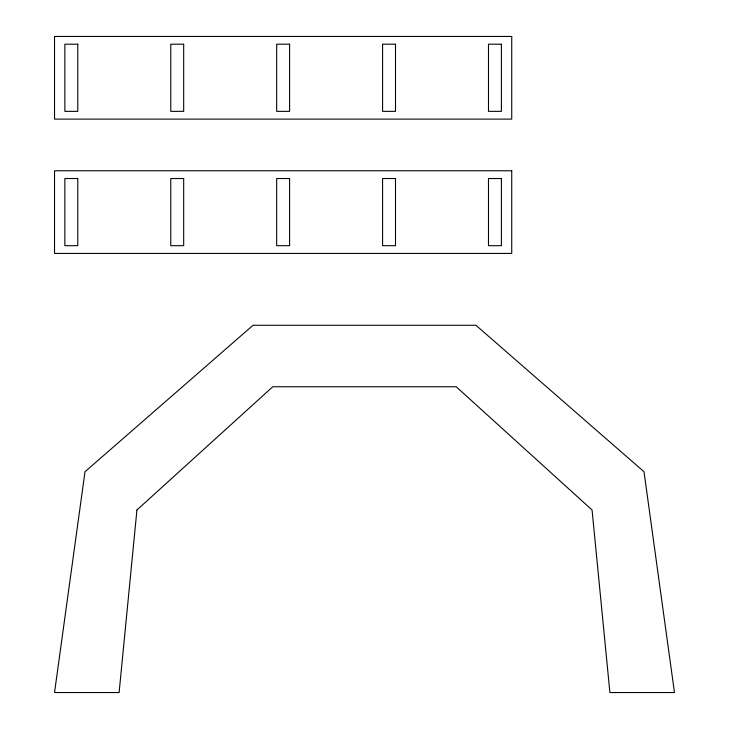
<?xml version="1.0" encoding="UTF-8"?>
<svg xmlns="http://www.w3.org/2000/svg" width="729" height="729" viewBox="0 0 729 729"><rect width="100%" height="100%" fill="white"/><g stroke="black" fill="none" stroke-linecap="round" stroke-linejoin="round"><path stroke-width="1.09" d="M136.934 509.99L119.109 692.55L54.529 692.55L85.001 471.736L253.045 325.28L475.955 325.28L643.999 471.736L674.471 692.55L609.891 692.55L592.066 509.99L456.217 386.753L272.783 386.753L136.934 509.99M511.731 36.45L54.529 36.45L54.529 119.109L511.731 119.109L511.731 36.45M77.775 44.196L64.863 44.196L64.863 111.355L77.775 111.355L77.775 44.196M183.681 44.196L170.768 44.196L170.768 111.355L183.681 111.355L183.681 44.196M289.595 44.196L276.674 44.196L276.674 111.355L289.595 111.355L289.595 44.196M395.501 44.196L382.579 44.196L382.579 111.355L395.501 111.355L395.501 44.196M501.406 44.196L488.485 44.196L488.485 111.355L501.406 111.355L501.406 44.196M511.731 170.768L54.529 170.768L54.529 253.428L511.731 253.428L511.731 170.768M77.775 178.523L64.863 178.523L64.863 245.682L77.775 245.682L77.775 178.523M183.681 178.523L170.768 178.523L170.768 245.682L183.681 245.682L183.681 178.523M289.595 178.523L276.674 178.523L276.674 245.682L289.595 245.682L289.595 178.523M395.501 178.523L382.579 178.523L382.579 245.682L395.501 245.682L395.501 178.523M501.406 178.523L488.485 178.523L488.485 245.682L501.406 245.682L501.406 178.523"/></g></svg>
